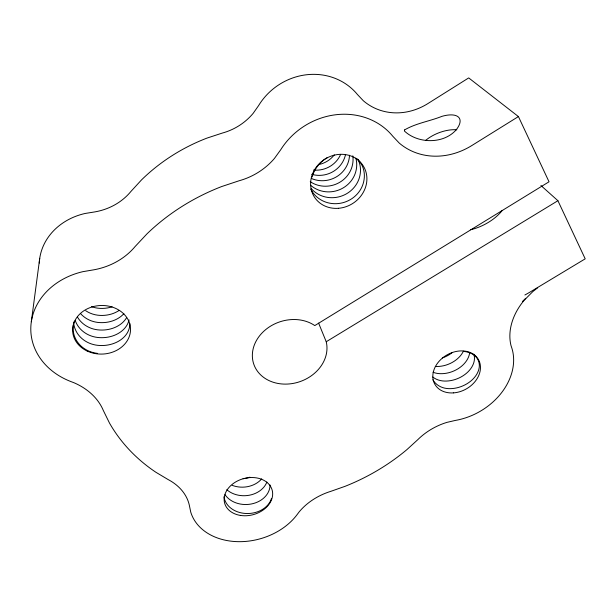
<?xml version="1.0" encoding="UTF-8"?>
<svg xmlns="http://www.w3.org/2000/svg" width="616" height="616" viewBox="0 0 616 616"><rect width="100%" height="100%" fill="white"/><g stroke="black" fill="none" stroke-linecap="round" stroke-linejoin="round"><path stroke-width="0.92" d="M31.316 321.775L39.724 258.343M537.66 287.788L532.763 291.63L524.108 300.362A57.712 43.921 -36.1 0 0 511.018 345.607L511.757 347.817A60.383 47.163 -29.6 0 1 455.378 420.42L446.923 422.376A53.53 39.563 -26.5 0 0 417.748 439.716L406.991 449.541A193.932 162.008 -19 0 1 345.045 486.332L330.961 491.291A52.968 38.615 -19.9 0 0 298.999 512.088L297.359 514.291A59.398 44.96 -15.2 0 1 237.999 541.664A59.398 44.96 -15.2 0 1 190.737 512.081L189.289 505.058A58.127 43.382 -9 0 0 168.114 479.556L155.94 472.295A193.932 162.008 -19 0 1 109.502 423.084L103.357 410.564A64.056 50.058 -2 0 0 74.305 382.882L70.994 381.604A69.816 58.612 -2.2 0 1 31.077 323.677A69.816 58.612 -2.2 0 1 82.829 271.679L94.063 269.77A71.302 63.402 7.7 0 0 135.058 246.6L147.031 233.803A193.932 162.008 -19 0 1 221.721 186.532L239.262 180.719A69.978 67.591 -14 0 0 274.382 158.512L280.688 149.788A69.839 63.117 -33.4 0 1 392.792 136.244L399.26 143.081A69.3 60.738 -50.8 0 0 471.856 145.522L518.418 116.57L549.033 181.789L314.791 325.587A37.961 31.547 -19.2 0 0 255.663 341.972A37.961 31.547 -19.2 0 0 285.516 384.115A37.961 31.547 -19.2 0 0 326.226 341.741L557.911 200.708L585.2 258.835L530.114 292.022A61.885 34.989 -26.7 0 1 524.901 294.972M522.568 301.37L525.702 298.298M518.418 116.57L468.699 77.909L427.881 103.58A60.868 54.824 -55.6 0 1 363.294 100.716L357.442 94.51A61.461 57.334 -36.3 0 0 258.566 105.652L253.091 113.429A61.184 60.399 2.2 0 1 222.353 133.056L206.953 138.107A172.157 149.904 -18.3 0 0 141.472 179.949L130.977 191.384A62.501 56.834 13.5 0 1 94.956 211.881L85.093 213.475A61.592 53.592 1 0 0 39.278 263.086M540.925 185.508L557.911 200.708M318.611 323.107L326.226 341.741M502.263 210.433A32.74 16.671 -27.8 0 1 470.57 229.73M425.471 140.54A26.55 13.652 -21.9 0 1 456.81 129.799M452.367 352.46A23.493 17.148 -21.9 0 1 442.327 357.927M432.771 377.023A24.163 20.459 -40.2 0 0 442.442 380.911A24.409 17.417 -21.9 0 0 466.428 373.288A24.409 17.417 -21.9 0 0 473.827 354.169M469.669 352.483A24.101 17.333 -21.9 0 1 438.161 373.527A23.862 20.29 -40.4 0 1 433.033 372.218M463.425 351.151A23.793 17.24 -21.9 0 1 435.327 366.435M464.572 351.52A24.732 17.51 -21.9 0 1 477.631 372.626A24.732 17.51 -21.9 0 1 446.839 388.504A24.478 20.628 -40 0 1 432.817 379.756M311.565 178.548A26.657 25.448 -16.7 0 0 348.487 161.492A26.958 23.346 -45 0 0 349.503 155.263M311.688 174.305A26.28 25.164 -16.4 0 0 345.06 156.372A26.58 23.115 -45.4 0 0 345.445 154.839M334.311 154.839A25.564 24.617 -15.9 0 1 318.557 164.603M340.671 154.346A25.918 24.886 -16.2 0 1 313.521 170.031M310.733 189.089A28.267 26.634 -17.3 0 0 338.392 203.542A28.267 26.634 -17.3 0 0 363.217 183.506A28.559 24.309 -43.7 0 0 356.957 158.836M311.342 188.704A27.843 26.326 -17.2 0 0 338.361 196.981A27.843 26.326 -17.2 0 0 359.374 177.762A28.143 24.062 -44 0 0 357.85 159.244M310.233 181.681A27.042 25.733 -16.8 0 0 352.013 166.759A27.335 23.585 -44.7 0 0 352.806 155.802M310.633 185.285A27.435 26.026 -17 0 0 355.64 172.18A27.735 23.824 -44.3 0 0 355.809 158.081M312.143 176.923A28.559 24.309 -43.7 0 1 327.304 157.611M119.188 310.387A26.742 20.967 1.4 0 1 97.759 315.2A26.557 24.255 -3.3 0 1 85.678 310.695M112.12 306.791A26.373 20.79 1.6 0 1 97.813 308.177A26.195 23.985 -2.7 0 1 91.545 306.622M80.634 313.675A26.927 24.525 -3.8 0 0 97.713 322.407A27.112 21.152 1.1 0 0 123.878 313.66M129.83 323.508A28.297 21.699 0.4 0 1 97.551 345.314A28.113 25.364 -5.3 0 1 73.712 323.377M75.175 320.358A27.705 25.079 -4.8 0 0 97.605 337.46A27.897 21.514 0.6 0 0 129.037 319.897M126.68 317.517A27.497 21.329 0.9 0 1 97.659 329.83A27.312 24.802 -4.3 0 1 77.516 317.171M97.49 353.384A28.536 25.656 -5.8 0 1 74.166 321.56M249.934 477.184A23 18.619 -2.1 0 1 243.05 478.694M266.882 482.035A23.57 18.896 -2.5 0 1 249.411 495.218A23.57 18.896 -2.5 0 1 226.804 489.705M270.024 484.969A24.247 17.233 -25.6 0 1 269.354 489.558A23.862 19.034 -2.7 0 1 249.049 504.335A23.862 19.034 -2.7 0 1 225.002 494.617M271.494 498.429A24.163 19.173 -2.9 0 1 246.392 513.513A24.163 19.173 -2.9 0 1 223.993 496.758M261.7 478.855A23.277 18.757 -2.3 0 1 232.14 485.316M404.496 129.976L404.396 130.992C417.794 143.736 443.458 144.344 456.163 129.853A27.181 11.658 -29.1 0 0 441.965 116.339C429.714 121.236 415.677 123.323 404.496 129.976M338.4 208.3A28.967 26.165 -33.3 0 0 363.309 165.974A28.967 26.165 -33.3 0 0 314.553 169.754A28.967 26.165 -33.3 0 0 338.4 208.3M453.376 392.892A25.056 19.558 -29.6 0 0 478.724 360.083A25.056 19.558 -29.6 0 0 437.845 362.778A25.056 19.558 -29.6 0 0 453.376 392.892M240.309 515.399A24.64 18.649 -15.3 0 0 272.264 490.513A24.64 18.649 -15.3 0 0 232.625 484.022A24.64 18.649 -15.3 0 0 240.309 515.399M87.226 351.066A28.96 24.301 -2.3 0 0 130.53 329.329A28.96 24.301 -2.3 0 0 86.979 308.97A28.96 24.301 -2.3 0 0 87.226 351.066"/></g></svg>
